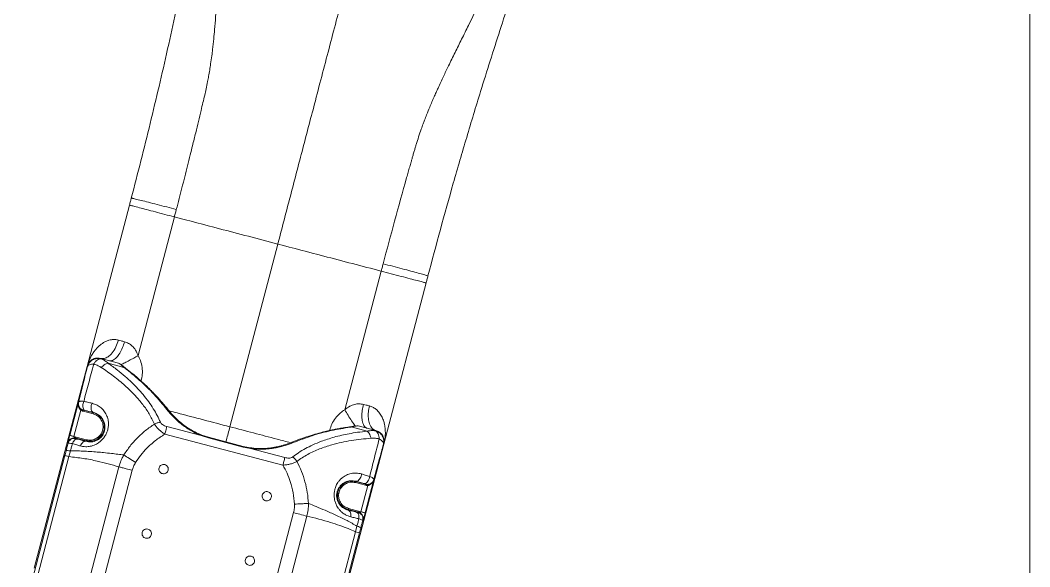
# Model space of a CAD drawing. Header units: millimetres. Extents: x 169 to 14583, y -399 to 10804.
# Drawn here: x 2123.5 to 2577.8, y 2472.2 to 2718.2 of the extents above; entities that cross this region are included whole.
import ezdxf

# ---------------------------------------------------------------- set-up
doc = ezdxf.new("R2010")
doc.units = ezdxf.units.MM
doc.header["$LTSCALE"] = 35

msp = doc.modelspace()

# ---------------------------------------------------------------- linework, layer by layer
at = {"color": 7, "linetype": 'Continuous', "lineweight": 18}
for p, q in [((2577.772, 2366.159), (2577.772, 3236.159)), ((2153.612, 2562.413), (2172.632, 2634.945)), ((2217.819, 2535.239), (2239.379, 2617.459)), ((2306.118, 2599.941), (2287.099, 2527.409)), ((2153.612, 2562.413), (2129.8, 2471.608)), ((2153.612, 2562.413), (2153.711, 2562.387)), ((2153.722, 2562.299), (2154.318, 2563.535)), ((2158.869, 2566.109), (2158.769, 2566.135)), ((2159.785, 2565.955), (2158.935, 2566.104)), ((2167.688, 2563.891), (2159.814, 2565.956)), ((2159.814, 2565.956), (2159.814, 2565.941)), ((2159.814, 2565.941), (2159.815, 2565.828)), ((2170.148, 2561.969), (2163.022, 2563.838)), ((2170.845, 2561.623), (2170.532, 2561.868)), ((2177.947, 2556.026), (2177.504, 2556.142)), ((2177.888, 2555.801), (2177.947, 2556.026)), ((2149.668, 2546.336), (2145.746, 2531.381)), ((2149.741, 2546.379), (2149.668, 2546.336)), ((2150.773, 2542.667), (2147.68, 2530.874)), ((2150.491, 2543.53), (2150.188, 2543.89)), ((2150.491, 2543.53), (2150.819, 2543.266)), ((2150.819, 2543.266), (2151.04, 2543.089)), ((2151.764, 2542.235), (2156.281, 2541.051)), ((2151.891, 2542.719), (2156.407, 2541.534)), ((2156.407, 2541.534), (2156.436, 2541.643)), ((2204.976, 2531.26), (2189.453, 2535.331)), ((2272.089, 2535.237), (2271.695, 2535.177)), ((2279.598, 2533.268), (2272.473, 2535.137)), ((2283.433, 2533.54), (2275.559, 2535.605)), ((2147.68, 2530.874), (2153.23, 2529.418)), ((2241.68, 2517.971), (2188.554, 2531.902)), ((2204.976, 2531.26), (2208.133, 2530.187)), ((2208.238, 2530.51), (2205.151, 2531.51)), ((2223.865, 2526.412), (2208.219, 2530.514)), ((2262.76, 2533.786), (2262.702, 2533.564)), ((2263.188, 2533.673), (2262.76, 2533.786)), ((2283.369, 2533.429), (2283.433, 2533.54)), ((2284.271, 2533.238), (2283.43, 2533.534)), ((2284.432, 2533.183), (2284.332, 2533.209)), ((2144.921, 2527.98), (2145.014, 2527.821)), ((2148.582, 2530.12), (2148.675, 2529.961)), ((2148.582, 2530.12), (2153.103, 2528.935)), ((2153.103, 2528.935), (2153.04, 2528.693)), ((2208.133, 2530.187), (2223.779, 2526.084)), ((2223.779, 2526.084), (2227.056, 2525.47)), ((2227.027, 2525.773), (2223.865, 2526.412)), ((2263.287, 2436.604), (2287.099, 2527.409)), ((2286.946, 2527.364), (2287.03, 2528.677)), ((2287, 2527.435), (2287.099, 2527.409)), ((2145.426, 2521.805), (2125.315, 2445.111)), ((2146.059, 2524.366), (2145.426, 2521.805)), ((2242.58, 2521.4), (2227.056, 2525.47)), ((2167.896, 2517.218), (2147.144, 2438.082)), ((2173.872, 2515.651), (2153.12, 2436.515)), ((2274.291, 2510.105), (2278.807, 2508.921)), ((2274.417, 2510.589), (2274.446, 2510.697)), ((2278.934, 2509.404), (2274.417, 2510.589)), ((2276.79, 2497.017), (2279.883, 2508.811)), ((2278.724, 2496.51), (2282.646, 2511.466)), ((2280.136, 2509.356), (2279.856, 2509.31)), ((2280.551, 2509.424), (2280.136, 2509.356)), ((2280.992, 2509.59), (2280.551, 2509.424)), ((2282.646, 2511.466), (2282.603, 2511.539)), ((2225.747, 2417.47), (2246.499, 2496.606)), ((2231.723, 2415.903), (2252.475, 2495.039)), ((2271.05, 2497.747), (2271.113, 2497.989)), ((2275.635, 2496.804), (2271.113, 2497.989)), ((2276.79, 2497.017), (2271.24, 2498.473)), ((2275.475, 2496.711), (2275.635, 2496.804)), ((2274.304, 2488.01), (2275.009, 2490.551)), ((2277.616, 2493.049), (2277.775, 2493.142)), ((2254.193, 2411.316), (2274.304, 2488.01))]:
    msp.add_line(p, q, dxfattribs=at)
at = {"color": 7, "linetype": 'Continuous', "lineweight": 18, "flags": 128}
for points in [[(2176.541, 2567.296), (2185.67, 2602.221), (2192.844, 2629.662)], [(2285.915, 2605.256), (2276.732, 2570.345), (2269.516, 2542.916)], [(2159.814, 2565.956), (2159.76, 2565.97), (2159.717, 2565.981)], [(2283.53, 2533.514), (2283.476, 2533.529), (2283.433, 2533.54)], [(2143.58, 2522.29), (2132.317, 2479.341), (2123.468, 2445.595)], [(2256.04, 2410.832), (2267.302, 2453.78), (2276.151, 2487.526)]]:
    msp.add_lwpolyline(points, dxfattribs=at)
at = {"color": 7, "linetype": 'Continuous', "lineweight": 18}
for points, knots in [([(2193.716, 2632.999), (2194.141, 2634.627), (2194.991, 2637.886), (2196.253, 2642.785), (2197.508, 2647.701), (2198.754, 2652.631), (2199.922, 2657.3), (2201.151, 2662.258), (2202.384, 2667.283), (2203.66, 2672.539), (2204.748, 2677.072), (2205.681, 2681.002), (2206.461, 2684.263), (2207.175, 2687.402), (2207.756, 2690.24), (2208.286, 2693.069), (2208.745, 2695.739), (2209.227, 2698.82), (2209.656, 2701.891), (2210.128, 2705.662), (2210.555, 2709.59), (2211.009, 2714.474), (2211.404, 2719.53), (2211.792, 2725.458), (2212.154, 2732.001), (2212.518, 2739.308), (2212.827, 2745.452), (2213.1, 2750.287), (2213.307, 2753.663), (2213.513, 2756.667), (2213.699, 2759.218), (2213.875, 2761.471), (2214.069, 2763.829), (2214.281, 2766.279), (2214.507, 2768.758), (2214.743, 2771.237), (2215.104, 2774.869), (2215.605, 2779.593), (2216.472, 2787.135), (2217.665, 2796.634), (2218.72, 2804.129), (2219.27, 2808.03)], [0, 0, 0, 0, 0.027689, 0.0554605, 0.0833146, 0.1112514, 0.1392708, 0.1626644, 0.1955158, 0.2247, 0.2520431, 0.2726147, 0.2915867, 0.3076014, 0.3259958, 0.3396876, 0.3554408, 0.3710548, 0.3916349, 0.4071592, 0.434526, 0.4577364, 0.4894002, 0.5197294, 0.5578354, 0.6001421, 0.6438142, 0.6625931, 0.68285, 0.7016917, 0.7141991, 0.7267583, 0.7405448, 0.7549047, 0.7691504, 0.7834993, 0.7979513, 0.8323424, 0.8659513, 0.9302377, 1, 1, 1, 1]), ([(2173.465, 2638.123), (2174.915, 2643.708), (2177.814, 2654.877), (2181.973, 2671.656), (2185.976, 2688.376), (2189.845, 2705.186), (2193.371, 2721.131), (2196.571, 2736.17), (2199.471, 2750.297), (2202.257, 2764.383), (2204.916, 2778.355), (2207.453, 2792.187), (2209.031, 2801.236), (2209.82, 2805.764)], [0, 0, 0, 0, 0.0996033, 0.1992104, 0.2988222, 0.3983876, 0.4979161, 0.5809605, 0.6642452, 0.7478548, 0.8317402, 0.9158116, 1, 1, 1, 1]), ([(2350.41, 2773.646), (2349.052, 2770.179), (2346.334, 2763.243), (2342.253, 2753.25), (2338.173, 2743.63), (2334.29, 2734.864), (2329.983, 2725.553), (2325.951, 2717.309), (2322.151, 2709.703), (2319.141, 2703.672), (2316.394, 2698.09), (2314.252, 2693.625), (2312.679, 2690.267), (2311.574, 2687.859), (2310.574, 2685.633), (2309.661, 2683.562), (2308.715, 2681.368), (2307.594, 2678.695), (2306.477, 2675.933), (2305.5, 2673.407), (2304.695, 2671.255), (2303.799, 2668.779), (2302.75, 2665.716), (2301.855, 2662.907), (2301.204, 2660.732), (2300.728, 2659.098), (2300.261, 2657.471), (2299.804, 2655.88), (2299.303, 2654.136), (2298.722, 2652.103), (2298.048, 2649.74), (2295.75, 2641.635), (2291.935, 2627.944), (2288.494, 2614.997), (2286.792, 2608.592)], [0, 0, 0, 0, 0.0659532, 0.1319467, 0.1891048, 0.247839, 0.297739, 0.365543, 0.4047764, 0.4424273, 0.4798394, 0.5099107, 0.5258578, 0.5422017, 0.5543878, 0.5667995, 0.5801281, 0.5943754, 0.6152598, 0.629864, 0.6395323, 0.6535366, 0.6737043, 0.6933386, 0.7024856, 0.7113578, 0.7215511, 0.730539, 0.7387732, 0.7515995, 0.765532, 0.7794287, 0.8908928, 1, 1, 1, 1]), ([(2357.538, 2767.028), (2356.004, 2762.695), (2352.938, 2754.035), (2348.361, 2740.736), (2343.82, 2727.257), (2339.336, 2713.616), (2334.93, 2699.883), (2329.911, 2683.838), (2324.335, 2665.44), (2318.328, 2644.804), (2312.506, 2624.033), (2308.803, 2610.09), (2306.952, 2603.119)], [0, 0, 0, 0, 0.0841897, 0.1682612, 0.252145, 0.335751, 0.4190325, 0.5020764, 0.626493, 0.7509846, 0.8754954, 1, 1, 1, 1]), ([(2239.379, 2617.459), (2241.262, 2624.64), (2245.028, 2639.001), (2250.667, 2660.503), (2256.615, 2683.188), (2262.863, 2707.014), (2267.192, 2723.522), (2269.356, 2731.775)], [0, 0, 0, 0, 0.18666936, 0.37333873, 0.56000785, 0.78000397, 1, 1, 1, 1]), ([(2172.632, 2634.945), (2172.787, 2635.538), (2173.065, 2636.597), (2173.343, 2637.657), (2173.465, 2638.123)], [0, 0, 0, 0, 0.559983, 1, 1, 1, 1]), ([(2193.716, 2632.999), (2192.263, 2633.378), (2189.276, 2634.157), (2185.02, 2635.257), (2181.105, 2636.261), (2177.767, 2637.106), (2175.292, 2637.72), (2173.75, 2638.087), (2173.558, 2638.111), (2173.465, 2638.123)], [0, 0, 0, 0, 0.1324542, 0.2720863, 0.4164986, 0.5627302, 0.7143757, 0.8610683, 1, 1, 1, 1]), ([(2192.844, 2629.662), (2191.391, 2630.042), (2188.406, 2630.825), (2184.154, 2631.938), (2180.244, 2632.962), (2176.911, 2633.833), (2174.443, 2634.477), (2172.908, 2634.876), (2172.722, 2634.922), (2172.632, 2634.945)], [0, 0, 0, 0, 0.1323967, 0.2719864, 0.4163759, 0.5626068, 0.7142749, 0.8610105, 1, 1, 1, 1]), ([(2192.844, 2629.662), (2193.007, 2630.285), (2193.298, 2631.397), (2193.588, 2632.51), (2193.716, 2632.999)], [0, 0, 0, 0, 0.5600016, 1, 1, 1, 1]), ([(2239.379, 2617.459), (2234.979, 2618.613), (2226.227, 2620.908), (2210.687, 2624.982), (2199.603, 2627.889), (2192.844, 2629.662)], [0, 0, 0, 0, 0.28291636, 0.56269875, 1, 1, 1, 1]), ([(2285.915, 2605.256), (2281.617, 2606.383), (2273.015, 2608.638), (2257.499, 2612.707), (2246.272, 2615.651), (2239.379, 2617.459)], [0, 0, 0, 0, 0.278285, 0.5568946, 1, 1, 1, 1]), ([(2286.792, 2608.592), (2286.628, 2607.969), (2286.336, 2606.857), (2286.043, 2605.745), (2285.915, 2605.256)], [0, 0, 0, 0, 0.5599983, 1, 1, 1, 1]), ([(2286.792, 2608.592), (2288.249, 2608.208), (2291.24, 2607.419), (2295.496, 2606.287), (2299.401, 2605.24), (2302.72, 2604.34), (2305.171, 2603.662), (2306.687, 2603.227), (2306.865, 2603.154), (2306.952, 2603.119)], [0, 0, 0, 0, 0.1328391, 0.2727592, 0.4173303, 0.5635723, 0.7150685, 0.8614683, 1, 1, 1, 1]), ([(2306.118, 2599.941), (2306.037, 2599.963), (2305.869, 2600.01), (2304.477, 2600.378), (2302.195, 2600.979), (2298.976, 2601.826), (2295.007, 2602.869), (2290.57, 2604.034), (2287.438, 2604.856), (2285.915, 2605.256)], [0, 0, 0, 0, 0.1325053, 0.2721763, 0.4166107, 0.5628447, 0.7144707, 0.8611237, 1, 1, 1, 1]), ([(2306.952, 2603.119), (2306.796, 2602.526), (2306.518, 2601.466), (2306.241, 2600.407), (2306.118, 2599.941)], [0, 0, 0, 0, 0.56001662, 1, 1, 1, 1]), ([(2167.657, 2574.231), (2167.156, 2574.33), (2166.079, 2574.543), (2164.657, 2574.441), (2163.242, 2574.131), (2161.962, 2573.641), (2160.731, 2572.958), (2159.637, 2572.184), (2158.601, 2571.285), (2157.578, 2570.206), (2156.548, 2568.891), (2155.636, 2567.453), (2154.8, 2565.824), (2154.121, 2564.179), (2153.774, 2562.977), (2153.612, 2562.413)], [0, 0, 0, 0, 0.0659158, 0.14157832, 0.19421491, 0.27089598, 0.33988333, 0.40224665, 0.4715044, 0.54674816, 0.62820944, 0.72659854, 0.80736291, 0.90963439, 1, 1, 1, 1]), ([(2159.717, 2565.982), (2160.235, 2565.923), (2161.312, 2565.801), (2163.106, 2566.656), (2164.952, 2568.396), (2166.622, 2571.007), (2167.321, 2573.185), (2167.657, 2574.231)], [0, 0, 0, 0, 0.1768208, 0.3671543, 0.563548, 0.7902673, 1, 1, 1, 1]), ([(2170.388, 2573.515), (2170.116, 2572.612), (2169.552, 2570.746), (2168.296, 2568.245), (2166.762, 2566.182), (2165.087, 2564.899), (2164.071, 2564.945), (2163.586, 2564.967)], [0, 0, 0, 0, 0.1802612, 0.3727203, 0.5694256, 0.7941411, 1, 1, 1, 1]), ([(2170.388, 2573.515), (2169.864, 2573.652), (2168.927, 2573.898), (2168.045, 2574.129), (2167.657, 2574.231)], [0, 0, 0, 0, 0.5599768, 1, 1, 1, 1]), ([(2176.541, 2567.296), (2176.172, 2568.147), (2175.49, 2569.721), (2173.944, 2571.564), (2172.245, 2572.885), (2171.008, 2573.304), (2170.388, 2573.515)], [0, 0, 0, 0, 0.294879, 0.5453911, 0.7721217, 1, 1, 1, 1]), ([(2168.803, 2563.235), (2169.346, 2563.476), (2170.399, 2563.943), (2172.455, 2565.002), (2174.521, 2566.124), (2175.884, 2566.915), (2176.541, 2567.296)], [0, 0, 0, 0, 0.2721743, 0.527658, 0.7722506, 1, 1, 1, 1]), ([(2177.947, 2556.026), (2178.134, 2556.933), (2178.537, 2558.894), (2178.397, 2561.973), (2177.738, 2564.875), (2176.905, 2566.56), (2176.541, 2567.296)], [0, 0, 0, 0, 0.2380732, 0.514852, 0.7879279, 1, 1, 1, 1]), ([(2153.722, 2562.299), (2152.995, 2559.374), (2151.697, 2554.156), (2150.338, 2548.753), (2149.741, 2546.379)], [0, 0, 0, 0, 0.5604697, 1, 1, 1, 1]), ([(2156.598, 2563.501), (2155.836, 2560.667), (2154.354, 2555.156), (2152.81, 2549.446), (2152.06, 2546.672)], [0, 0, 0, 0, 0.514281, 1, 1, 1, 1]), ([(2158.766, 2566.039), (2158.433, 2566.078), (2157.448, 2566.194), (2155.868, 2565.548), (2154.328, 2564.262), (2153.851, 2563.029), (2153.612, 2562.413)], [0, 0, 0, 0, 0.14571313, 0.43047543, 0.71523772, 1, 1, 1, 1]), ([(2159.814, 2565.956), (2159.107, 2566.051), (2157.634, 2566.247), (2155.669, 2565.364), (2154.299, 2563.984), (2153.902, 2562.906), (2153.711, 2562.387)], [0, 0, 0, 0, 0.2702613, 0.5624294, 0.7897364, 1, 1, 1, 1]), ([(2153.711, 2562.387), (2153.716, 2562.382), (2153.725, 2562.371), (2153.723, 2562.321), (2153.722, 2562.299)], [0, 0, 0, 0, 0.5599484, 1, 1, 1, 1]), ([(2156.598, 2563.501), (2156.236, 2563.484), (2155.501, 2563.448), (2154.628, 2563.193), (2153.983, 2562.813), (2153.808, 2562.469), (2153.722, 2562.299)], [0, 0, 0, 0, 0.2459028, 0.5, 0.7540972, 1, 1, 1, 1]), ([(2154.318, 2563.535), (2154.382, 2563.684), (2154.578, 2564.14), (2155.198, 2564.733), (2156.01, 2565.345), (2156.949, 2565.759), (2158.229, 2566.065), (2159.19, 2565.921), (2159.815, 2565.828)], [0, 0, 0, 0, 0.07579813, 0.23235686, 0.39225353, 0.55218228, 0.70883337, 1, 1, 1, 1]), ([(2159.815, 2565.828), (2159.551, 2565.815), (2159.012, 2565.789), (2158.144, 2565.309), (2157.303, 2564.552), (2156.83, 2563.847), (2156.598, 2563.501)], [0, 0, 0, 0, 0.2454216, 0.5, 0.7545784, 1, 1, 1, 1]), ([(2156.598, 2563.501), (2157.264, 2563.256), (2158.447, 2562.819), (2159.493, 2562.186), (2159.95, 2561.909)], [0, 0, 0, 0, 0.5629181, 1, 1, 1, 1]), ([(2163.022, 2563.838), (2162.57, 2564.213), (2161.602, 2565.014), (2160.436, 2565.545), (2159.815, 2565.828)], [0, 0, 0, 0, 0.4679721, 1, 1, 1, 1]), ([(2163.022, 2563.838), (2162.425, 2563.654), (2161.359, 2563.326), (2160.38, 2562.342), (2159.95, 2561.909)], [0, 0, 0, 0, 0.56, 1, 1, 1, 1]), ([(2186.537, 2537.288), (2186.085, 2538.284), (2185.139, 2540.37), (2183.386, 2543.419), (2181.258, 2546.595), (2178.927, 2549.572), (2176.367, 2552.459), (2173.671, 2555.188), (2170.579, 2557.999), (2167.038, 2560.929), (2164.424, 2562.822), (2163.022, 2563.838)], [0, 0, 0, 0, 0.0913181, 0.1912832, 0.2949629, 0.4122006, 0.5084251, 0.6180646, 0.732643, 0.8566484, 1, 1, 1, 1]), ([(2167.688, 2563.891), (2167.926, 2563.761), (2168.427, 2563.487), (2169.556, 2562.491), (2170.148, 2561.969)], [0, 0, 0, 0, 0.47580984, 1, 1, 1, 1]), ([(2170.532, 2561.869), (2169.914, 2562.376), (2168.661, 2563.404), (2168.051, 2563.717), (2167.742, 2563.876)], [0, 0, 0, 0, 0.49289108, 1, 1, 1, 1]), ([(2159.95, 2561.909), (2161.794, 2560.643), (2165.481, 2558.111), (2170.626, 2553.869), (2175.043, 2549.589), (2178.688, 2545.29), (2181.652, 2541.079), (2183.168, 2537.999), (2183.926, 2536.461)], [0, 0, 0, 0, 0.1872074, 0.3742218, 0.5609806, 0.7075167, 0.8538423, 1, 1, 1, 1]), ([(2170.517, 2561.852), (2170.489, 2561.881), (2170.398, 2561.972), (2170.25, 2561.971), (2170.148, 2561.969)], [0, 0, 0, 0, 0.312313, 1, 1, 1, 1]), ([(2170.148, 2561.969), (2170.209, 2561.919), (2170.319, 2561.83), (2170.435, 2561.741), (2170.486, 2561.702)], [0, 0, 0, 0, 0.5600134, 1, 1, 1, 1]), ([(2170.84, 2561.599), (2170.816, 2561.625), (2170.732, 2561.714), (2170.589, 2561.707), (2170.486, 2561.702)], [0, 0, 0, 0, 0.2816571, 1, 1, 1, 1]), ([(2170.486, 2561.702), (2172.752, 2559.884), (2177.286, 2556.247), (2183.664, 2550.021), (2187.559, 2545.336), (2189.506, 2542.994)], [0, 0, 0, 0, 0.3332877, 0.6666127, 1, 1, 1, 1]), ([(2190.089, 2542.86), (2189.192, 2543.962), (2187.547, 2545.982), (2185.204, 2548.595), (2183.282, 2550.626), (2181.676, 2552.246), (2180.097, 2553.779), (2178.346, 2555.41), (2176.241, 2557.277), (2173.743, 2559.382), (2171.877, 2560.825), (2170.854, 2561.616)], [0, 0, 0, 0, 0.1539433, 0.2822345, 0.3848747, 0.4627708, 0.5355003, 0.63036, 0.7308208, 0.8524536, 1, 1, 1, 1]), ([(2149.668, 2546.336), (2149.576, 2545.731), (2149.413, 2544.662), (2150.016, 2543.604), (2150.278, 2543.143)], [0, 0, 0, 0, 0.56519112, 1, 1, 1, 1]), ([(2150.188, 2543.89), (2150.177, 2543.903), (2149.969, 2544.149), (2149.7, 2544.773), (2149.542, 2545.588), (2149.632, 2546.125), (2149.668, 2546.336)], [0, 0, 0, 0, 0.017021, 0.3121519, 0.7292292, 1, 1, 1, 1]), ([(2149.741, 2546.379), (2149.694, 2546.107), (2149.596, 2545.549), (2149.765, 2544.511), (2150.216, 2543.902), (2150.491, 2543.53)], [0, 0, 0, 0, 0.26920219, 0.55325766, 1, 1, 1, 1]), ([(2152.06, 2546.672), (2151.768, 2546.697), (2151.141, 2546.75), (2150.496, 2546.721), (2149.95, 2546.613), (2149.822, 2546.47), (2149.741, 2546.379)], [0, 0, 0, 0, 0.2324395, 0.4981321, 0.6796307, 1, 1, 1, 1]), ([(2150.579, 2526.622), (2150.894, 2526.545), (2151.668, 2526.353), (2152.838, 2526.249), (2153.972, 2526.293), (2155.043, 2526.445), (2156.133, 2526.723), (2157.276, 2527.179), (2158.235, 2527.697), (2159.004, 2528.226), (2159.87, 2528.919), (2160.828, 2529.901), (2161.635, 2531.047), (2162.155, 2532.012), (2162.474, 2532.744), (2162.757, 2533.533), (2163.058, 2534.664), (2163.227, 2536.165), (2163.121, 2538.081), (2162.581, 2540.097), (2161.518, 2542.075), (2159.993, 2543.76), (2158.096, 2545.1), (2156.565, 2545.573), (2155.793, 2545.812)], [0, 0, 0, 0, 0.0341396, 0.0840036, 0.1210993, 0.1488396, 0.1909597, 0.2290788, 0.2627391, 0.2885003, 0.3103112, 0.3575301, 0.4021601, 0.4250831, 0.4483342, 0.4689892, 0.4962338, 0.5495224, 0.6041921, 0.6771166, 0.7563809, 0.8364139, 0.9175225, 1, 1, 1, 1]), ([(2152.06, 2546.672), (2151.951, 2546.377), (2151.721, 2545.757), (2151.607, 2544.718), (2151.726, 2543.691), (2152.11, 2542.861), (2152.534, 2542.643), (2152.734, 2542.539)], [0, 0, 0, 0, 0.1737492, 0.3656703, 0.5658495, 0.7946605, 1, 1, 1, 1]), ([(2155.793, 2545.812), (2155.095, 2545.973), (2153.848, 2546.26), (2152.606, 2546.546), (2152.06, 2546.672)], [0, 0, 0, 0, 0.5600469, 1, 1, 1, 1]), ([(2156.436, 2541.643), (2156.266, 2541.725), (2155.908, 2541.898), (2155.521, 2542.56), (2155.321, 2543.53), (2155.388, 2544.71), (2155.663, 2545.458), (2155.793, 2545.812)], [0, 0, 0, 0, 0.17299022, 0.36463287, 0.56498888, 0.79428025, 1, 1, 1, 1]), ([(2277.929, 2545.315), (2277.283, 2545.435), (2275.998, 2545.674), (2273.869, 2545.359), (2271.621, 2544.511), (2270.255, 2543.476), (2269.516, 2542.916)], [0, 0, 0, 0, 0.2287353, 0.4547014, 0.7051841, 1, 1, 1, 1]), ([(2277.929, 2545.315), (2277.726, 2544.412), (2277.307, 2542.539), (2277.165, 2539.767), (2277.474, 2537.202), (2278.301, 2535.222), (2279.22, 2534.754), (2279.661, 2534.529)], [0, 0, 0, 0, 0.1768199, 0.3671522, 0.5635451, 0.7902649, 1, 1, 1, 1]), ([(2280.66, 2544.599), (2280.165, 2544.729), (2279.28, 2544.961), (2278.342, 2545.206), (2277.929, 2545.315)], [0, 0, 0, 0, 0.5599767, 1, 1, 1, 1]), ([(2280.66, 2544.599), (2280.466, 2543.694), (2280.064, 2541.816), (2280.069, 2539.005), (2280.623, 2536.376), (2281.785, 2534.308), (2282.964, 2533.772), (2283.53, 2533.514)], [0, 0, 0, 0, 0.1768208, 0.3671542, 0.5635479, 0.7902673, 1, 1, 1, 1]), ([(2287.099, 2527.409), (2287.19, 2527.781), (2287.381, 2528.558), (2287.592, 2529.791), (2287.726, 2530.991), (2287.787, 2532.167), (2287.783, 2533.334), (2287.698, 2534.559), (2287.516, 2535.85), (2287.253, 2537.038), (2286.908, 2538.162), (2286.529, 2539.13), (2286.07, 2540.072), (2285.522, 2540.988), (2284.854, 2541.883), (2284.161, 2542.619), (2283.269, 2543.38), (2282.188, 2544.096), (2281.145, 2544.439), (2280.66, 2544.599)], [0, 0, 0, 0, 0.0589414, 0.1231591, 0.1926453, 0.2445627, 0.3043019, 0.3718042, 0.4324953, 0.5036156, 0.5569187, 0.6106007, 0.6601475, 0.7135986, 0.7687031, 0.8233574, 0.8584641, 0.9341076, 1, 1, 1, 1]), ([(2150.278, 2543.143), (2150.318, 2543.189), (2150.401, 2543.284), (2150.475, 2543.404), (2150.505, 2543.489), (2150.496, 2543.516), (2150.491, 2543.53)], [0, 0, 0, 0, 0.2725231, 0.5618487, 0.7874759, 1, 1, 1, 1]), ([(2150.278, 2543.143), (2150.361, 2543.046), (2150.51, 2542.874), (2150.693, 2542.73), (2150.773, 2542.667)], [0, 0, 0, 0, 0.5630162, 1, 1, 1, 1]), ([(2151.04, 2543.089), (2151.034, 2543.079), (2151.022, 2543.059), (2150.95, 2542.945), (2150.861, 2542.806), (2150.802, 2542.712), (2150.773, 2542.667)], [0, 0, 0, 0, 0.2700712, 0.5613431, 0.7885516, 1, 1, 1, 1]), ([(2150.773, 2542.667), (2150.964, 2542.558), (2151.279, 2542.378), (2151.627, 2542.276), (2151.764, 2542.235)], [0, 0, 0, 0, 0.6049735, 1, 1, 1, 1]), ([(2151.891, 2542.719), (2151.724, 2542.77), (2151.427, 2542.862), (2151.159, 2543.019), (2151.04, 2543.089)], [0, 0, 0, 0, 0.5600005, 1, 1, 1, 1]), ([(2151.764, 2542.235), (2151.782, 2542.303), (2151.819, 2542.443), (2151.861, 2542.603), (2151.886, 2542.699), (2151.889, 2542.712), (2151.891, 2542.719)], [0, 0, 0, 0, 0.270591, 0.562344, 0.7894069, 1, 1, 1, 1]), ([(2152.734, 2542.539), (2152.493, 2542.596), (2152.057, 2542.699), (2151.942, 2542.712), (2151.891, 2542.719)], [0, 0, 0, 0, 0.55374233, 1, 1, 1, 1]), ([(2156.436, 2541.643), (2155.752, 2541.808), (2154.516, 2542.108), (2153.284, 2542.406), (2152.734, 2542.539)], [0, 0, 0, 0, 0.5536147, 1, 1, 1, 1]), ([(2153.04, 2528.693), (2153.835, 2528.538), (2155.02, 2528.307), (2156.762, 2528.626), (2158.061, 2529.129), (2159.318, 2529.965), (2160.427, 2531.157), (2161.213, 2532.599), (2161.606, 2534.079), (2161.666, 2535.49), (2161.383, 2537.248), (2160.467, 2539.103), (2158.78, 2540.815), (2157.215, 2541.367), (2156.436, 2541.643)], [0, 0, 0, 0, 0.129617, 0.1929935, 0.2545014, 0.3135603, 0.3704541, 0.4271396, 0.4857791, 0.5469095, 0.6100156, 0.7393593, 0.8702843, 1, 1, 1, 1]), ([(2156.281, 2541.051), (2156.299, 2541.121), (2156.335, 2541.26), (2156.377, 2541.418), (2156.402, 2541.514), (2156.405, 2541.527), (2156.407, 2541.534)], [0, 0, 0, 0, 0.27963157, 0.55926323, 0.77963164, 1, 1, 1, 1]), ([(2189.506, 2542.994), (2189.569, 2543.004), (2189.701, 2543.026), (2189.879, 2543.002), (2190.017, 2542.945), (2190.067, 2542.876), (2190.085, 2542.85)], [0, 0, 0, 0, 0.25140634, 0.52883135, 0.82678679, 1, 1, 1, 1]), ([(2189.506, 2542.994), (2190.083, 2542.289), (2191.153, 2540.979), (2192.874, 2539.191), (2194.433, 2537.737), (2195.774, 2536.607), (2197.85, 2535.004), (2200.767, 2533.068), (2203.654, 2531.828), (2204.976, 2531.26)], [0, 0, 0, 0, 0.1564973, 0.2907217, 0.4026969, 0.4924375, 0.5599519, 0.7983194, 1, 1, 1, 1]), ([(2205.15, 2531.51), (2204.087, 2531.954), (2202.226, 2532.733), (2199.987, 2534.015), (2198.305, 2535.111), (2196.894, 2536.137), (2195.446, 2537.298), (2193.821, 2538.747), (2191.936, 2540.635), (2190.749, 2542.066), (2190.091, 2542.858)], [0, 0, 0, 0, 0.1656539, 0.2901219, 0.3800494, 0.4676235, 0.5572776, 0.6695655, 0.81713, 1, 1, 1, 1]), ([(2217.819, 2535.239), (2213.851, 2536.279), (2205.918, 2538.359), (2196.795, 2540.751), (2191.663, 2542.095), (2190.481, 2542.405)], [0, 0, 0, 0, 0.43497652, 0.86977973, 1, 1, 1, 1]), ([(2269.516, 2542.916), (2268.837, 2542.453), (2267.285, 2541.393), (2265.287, 2539.188), (2263.654, 2536.574), (2263.043, 2534.667), (2262.76, 2533.786)], [0, 0, 0, 0, 0.2120718, 0.4851441, 0.7619266, 1, 1, 1, 1]), ([(2269.516, 2542.916), (2270.015, 2542.071), (2271.056, 2540.312), (2272.639, 2537.85), (2273.753, 2536.219), (2274.195, 2535.665), (2274.262, 2535.58)], [0, 0, 0, 0, 0.2934068, 0.6115988, 0.9406519, 1, 1, 1, 1]), ([(2186.537, 2537.288), (2186.043, 2537.201), (2185.154, 2537.045), (2184.304, 2536.64), (2183.926, 2536.461)], [0, 0, 0, 0, 0.5560465, 1, 1, 1, 1]), ([(2183.926, 2536.461), (2184.175, 2536.054), (2184.67, 2535.244), (2185.783, 2534.046), (2187.08, 2532.909), (2188.06, 2532.24), (2188.554, 2531.902)], [0, 0, 0, 0, 0.2499156, 0.4971852, 0.7461456, 1, 1, 1, 1]), ([(2189.453, 2535.331), (2189.085, 2535.441), (2188.367, 2535.655), (2187.486, 2536.143), (2186.852, 2536.704), (2186.642, 2537.093), (2186.537, 2537.288)], [0, 0, 0, 0, 0.2953925, 0.5753486, 0.7880923, 1, 1, 1, 1]), ([(2188.554, 2531.902), (2188.743, 2532.623), (2189.081, 2533.91), (2189.34, 2534.897), (2189.453, 2535.331)], [0, 0, 0, 0, 0.56, 1, 1, 1, 1]), ([(2216.042, 2528.463), (2216.121, 2528.766), (2216.392, 2529.798), (2217.014, 2532.171), (2217.558, 2534.242), (2217.819, 2535.239)], [0, 0, 0, 0, 0.1775218, 0.6045377, 1, 1, 1, 1]), ([(2245.158, 2528.067), (2243.127, 2528.6), (2234.041, 2530.985), (2224.909, 2533.379), (2217.819, 2535.239)], [0, 0, 0, 0, 0.2235807, 1, 1, 1, 1]), ([(2271.684, 2535.176), (2270.734, 2535.039), (2269.009, 2534.791), (2266.686, 2534.383), (2264.749, 2534.008), (2262.817, 2533.6), (2260.527, 2533.07), (2257.648, 2532.33), (2254.188, 2531.324), (2250.14, 2529.999), (2247.259, 2528.873), (2245.721, 2528.272)], [0, 0, 0, 0, 0.1096292, 0.1988554, 0.2676738, 0.3328668, 0.4214825, 0.5316731, 0.664817, 0.8209264, 1, 1, 1, 1]), ([(2246.294, 2528.102), (2249.14, 2529.188), (2254.832, 2531.359), (2263.445, 2533.654), (2269.18, 2534.598), (2272.047, 2535.07)], [0, 0, 0, 0, 0.3333958, 0.6667227, 1, 1, 1, 1]), ([(2272.047, 2535.07), (2271.975, 2535.115), (2271.855, 2535.189), (2271.734, 2535.168), (2271.686, 2535.16)], [0, 0, 0, 0, 0.6028801, 1, 1, 1, 1]), ([(2272.047, 2535.07), (2272.128, 2535.082), (2272.272, 2535.103), (2272.411, 2535.126), (2272.473, 2535.137)], [0, 0, 0, 0, 0.559981, 1, 1, 1, 1]), ([(2275.505, 2535.617), (2275.157, 2535.631), (2274.473, 2535.658), (2272.876, 2535.376), (2272.089, 2535.238)], [0, 0, 0, 0, 0.50705967, 1, 1, 1, 1]), ([(2272.473, 2535.137), (2272.4, 2535.179), (2272.273, 2535.251), (2272.145, 2535.232), (2272.091, 2535.224)], [0, 0, 0, 0, 0.5765877, 1, 1, 1, 1]), ([(2272.473, 2535.137), (2273.262, 2535.305), (2274.733, 2535.617), (2275.297, 2535.609), (2275.559, 2535.605)], [0, 0, 0, 0, 0.5365423, 1, 1, 1, 1]), ([(2145.746, 2531.381), (2145.676, 2531.11), (2145.517, 2530.502), (2145.263, 2529.507), (2145.062, 2528.678), (2144.934, 2528.112), (2144.925, 2528.025), (2144.921, 2527.98)], [0, 0, 0, 0, 0.1787639, 0.4020888, 0.6722918, 0.829728, 1, 1, 1, 1]), ([(2145.783, 2531.397), (2145.698, 2531.11), (2145.553, 2530.624), (2145.426, 2530.13), (2145.374, 2529.927)], [0, 0, 0, 0, 0.590359, 1, 1, 1, 1]), ([(2145.746, 2531.381), (2145.789, 2531.37), (2145.874, 2531.347), (2146.392, 2531.211), (2147.022, 2531.046), (2147.461, 2530.931), (2147.68, 2530.874)], [0, 0, 0, 0, 0.2796316, 0.5592632, 0.7796316, 1, 1, 1, 1]), ([(2147.68, 2530.874), (2147.678, 2530.864), (2147.675, 2530.843), (2147.679, 2530.8), (2147.708, 2530.717), (2147.829, 2530.554), (2148.105, 2530.341), (2148.402, 2530.196), (2148.556, 2530.131), (2148.576, 2530.123), (2148.58, 2530.121), (2148.582, 2530.12)], [0, 0, 0, 0, 0.0224587, 0.045871, 0.0970964, 0.2176321, 0.5038445, 0.9178016, 0.9640657, 0.9830905, 1, 1, 1, 1]), ([(2188.554, 2531.902), (2187.101, 2530.971), (2184.195, 2529.11), (2180.64, 2525.858), (2177.684, 2522.545), (2176.167, 2520.297), (2175.408, 2519.173)], [0, 0, 0, 0, 0.2800186, 0.5598451, 0.7798199, 1, 1, 1, 1]), ([(2205.148, 2531.501), (2205.14, 2531.502), (2205.12, 2531.503), (2205.058, 2531.414), (2205.002, 2531.31), (2204.976, 2531.26)], [0, 0, 0, 0, 0.30793832, 0.67583018, 1, 1, 1, 1]), ([(2208.133, 2530.187), (2208.148, 2530.244), (2208.18, 2530.366), (2208.212, 2530.487), (2208.216, 2530.502), (2208.218, 2530.509)], [0, 0, 0, 0, 0.3061298, 0.6578446, 1, 1, 1, 1]), ([(2279.598, 2533.268), (2278.149, 2533.105), (2275.413, 2532.798), (2271.593, 2532.159), (2268.079, 2531.433), (2264.823, 2530.612), (2261.774, 2529.695), (2258.556, 2528.567), (2255.244, 2527.192), (2251.831, 2525.467), (2248.808, 2523.671), (2246.962, 2522.319), (2246.081, 2521.674)], [0, 0, 0, 0, 0.1208019, 0.2280233, 0.3216376, 0.4195063, 0.5082177, 0.5877504, 0.7051404, 0.8089399, 0.9087907, 1, 1, 1, 1]), ([(2283.369, 2533.429), (2282.69, 2533.487), (2281.413, 2533.597), (2280.176, 2533.373), (2279.598, 2533.268)], [0, 0, 0, 0, 0.5321429, 1, 1, 1, 1]), ([(2281.329, 2530.081), (2281.108, 2530.827), (2280.713, 2532.16), (2279.939, 2532.93), (2279.598, 2533.268)], [0, 0, 0, 0, 0.5600001, 1, 1, 1, 1]), ([(2285.031, 2529.823), (2284.998, 2530.238), (2284.932, 2531.085), (2284.571, 2532.157), (2284.049, 2533), (2283.593, 2533.288), (2283.369, 2533.429)], [0, 0, 0, 0, 0.24542185, 0.50000025, 0.75457851, 1, 1, 1, 1]), ([(2287.03, 2528.677), (2287.05, 2528.857), (2287.107, 2529.37), (2286.856, 2530.209), (2286.448, 2531.14), (2285.833, 2531.962), (2284.867, 2532.857), (2283.96, 2533.203), (2283.369, 2533.429)], [0, 0, 0, 0, 0.0838325, 0.2390302, 0.3975369, 0.5560753, 0.7113645, 1, 1, 1, 1]), ([(2287, 2527.435), (2287.094, 2528.143), (2287.291, 2529.616), (2286.408, 2531.581), (2285.03, 2532.952), (2283.951, 2533.349), (2283.433, 2533.54)], [0, 0, 0, 0, 0.2702613, 0.5624294, 0.7897364, 1, 1, 1, 1]), ([(2287.099, 2527.409), (2287.193, 2528.063), (2287.381, 2529.371), (2286.671, 2531.247), (2285.612, 2532.586), (2284.696, 2532.968), (2284.386, 2533.098)], [0, 0, 0, 0, 0.2847624, 0.5695247, 0.8542871, 1, 1, 1, 1]), ([(2145.014, 2527.821), (2144.85, 2527.187), (2144.558, 2526.056), (2144.264, 2524.92), (2144.135, 2524.421)], [0, 0, 0, 0, 0.56007659, 1, 1, 1, 1]), ([(2144.921, 2527.98), (2145.08, 2528.378), (2145.411, 2529.205), (2146.451, 2529.972), (2147.575, 2530.282), (2148.255, 2530.173), (2148.582, 2530.12)], [0, 0, 0, 0, 0.27027, 0.5624271, 0.7897277, 1, 1, 1, 1]), ([(2148.675, 2529.961), (2148.251, 2530.018), (2147.368, 2530.135), (2146.189, 2529.605), (2145.367, 2528.778), (2145.128, 2528.132), (2145.014, 2527.821)], [0, 0, 0, 0, 0.2702701, 0.5624272, 0.7897277, 1, 1, 1, 1]), ([(2145.014, 2527.821), (2145.064, 2527.844), (2145.161, 2527.887), (2145.739, 2527.85), (2146.472, 2527.722), (2146.933, 2527.641)], [0, 0, 0, 0, 0.2907542, 0.5546809, 1, 1, 1, 1]), ([(2146.933, 2527.641), (2146.77, 2527.03), (2146.478, 2525.94), (2146.187, 2524.846), (2146.059, 2524.366)], [0, 0, 0, 0, 0.5608344, 1, 1, 1, 1]), ([(2149.402, 2529.729), (2149.152, 2529.74), (2148.637, 2529.764), (2147.885, 2529.239), (2147.292, 2528.492), (2147.05, 2527.919), (2146.933, 2527.641)], [0, 0, 0, 0, 0.2719373, 0.5619982, 0.7880615, 1, 1, 1, 1]), ([(2146.933, 2527.641), (2147.613, 2527.451), (2148.829, 2527.112), (2150.044, 2526.772), (2150.579, 2526.622)], [0, 0, 0, 0, 0.5599924, 1, 1, 1, 1]), ([(2148.675, 2529.961), (2148.725, 2529.939), (2148.813, 2529.9), (2149.222, 2529.781), (2149.402, 2529.729)], [0, 0, 0, 0, 0.56277822, 1, 1, 1, 1]), ([(2153.04, 2528.693), (2152.361, 2528.886), (2151.147, 2529.232), (2149.935, 2529.577), (2149.402, 2529.729)], [0, 0, 0, 0, 0.5599961, 1, 1, 1, 1]), ([(2150.579, 2526.622), (2150.736, 2526.974), (2151.06, 2527.701), (2151.763, 2528.402), (2152.455, 2528.742), (2152.849, 2528.709), (2153.04, 2528.693)], [0, 0, 0, 0, 0.2722483, 0.5622788, 0.7881894, 1, 1, 1, 1]), ([(2223.779, 2526.084), (2223.797, 2526.151), (2223.832, 2526.285), (2223.86, 2526.395), (2223.862, 2526.401), (2223.863, 2526.404)], [0, 0, 0, 0, 0.359134, 0.7182681, 1, 1, 1, 1]), ([(2245.717, 2528.271), (2244.819, 2527.926), (2243.195, 2527.304), (2240.817, 2526.618), (2238.867, 2526.166), (2237.096, 2525.843), (2235.179, 2525.584), (2232.836, 2525.416), (2230.027, 2525.408), (2227.99, 2525.658), (2226.904, 2525.792)], [0, 0, 0, 0, 0.1695695, 0.3063831, 0.4105034, 0.49217, 0.5898457, 0.7071293, 0.8438769, 1, 1, 1, 1]), ([(2227.056, 2525.47), (2227.438, 2525.418), (2228.224, 2525.309), (2229.432, 2525.2), (2230.699, 2525.131), (2232.019, 2525.113), (2233.387, 2525.149), (2234.797, 2525.243), (2236.188, 2525.393), (2237.856, 2525.637), (2240.064, 2526.072), (2243.065, 2526.865), (2245.129, 2527.656), (2246.294, 2528.102)], [0, 0, 0, 0, 0.0539077, 0.1108192, 0.1707227, 0.2336264, 0.2995316, 0.3684399, 0.440353, 0.5071009, 0.6226129, 0.7868995, 1, 1, 1, 1]), ([(2246.294, 2528.102), (2246.24, 2528.145), (2246.128, 2528.235), (2245.951, 2528.298), (2245.808, 2528.31), (2245.739, 2528.272), (2245.719, 2528.261)], [0, 0, 0, 0, 0.2720969, 0.5671106, 0.876753, 1, 1, 1, 1]), ([(2247.95, 2519.672), (2249.564, 2520.764), (2252.795, 2522.95), (2258.143, 2525.346), (2264.65, 2527.525), (2272.389, 2529.23), (2278.347, 2529.797), (2281.329, 2530.081)], [0, 0, 0, 0, 0.1661005, 0.3324303, 0.4990351, 0.7493245, 1, 1, 1, 1]), ([(2280.727, 2512.932), (2281.434, 2515.717), (2282.89, 2521.45), (2284.304, 2526.979), (2285.031, 2529.823)], [0, 0, 0, 0, 0.4857196, 1, 1, 1, 1]), ([(2281.329, 2530.081), (2282.011, 2530.095), (2283.236, 2530.122), (2284.48, 2529.915), (2285.031, 2529.823)], [0, 0, 0, 0, 0.5570601, 1, 1, 1, 1]), ([(2282.603, 2511.539), (2283.423, 2514.541), (2284.889, 2519.907), (2286.317, 2525.084), (2286.946, 2527.364)], [0, 0, 0, 0, 0.5595093, 1, 1, 1, 1]), ([(2286.946, 2527.364), (2286.955, 2527.554), (2286.972, 2527.94), (2286.596, 2528.587), (2285.961, 2529.238), (2285.337, 2529.63), (2285.031, 2529.823)], [0, 0, 0, 0, 0.2459027, 0.4999997, 0.7540969, 1, 1, 1, 1]), ([(2286.946, 2527.364), (2286.959, 2527.388), (2286.982, 2527.431), (2286.994, 2527.434), (2287, 2527.435)], [0, 0, 0, 0, 0.5599959, 1, 1, 1, 1]), ([(2144.135, 2524.421), (2144.032, 2524.024), (2143.848, 2523.315), (2143.662, 2522.603), (2143.58, 2522.29)], [0, 0, 0, 0, 0.5598669, 1, 1, 1, 1]), ([(2143.58, 2522.29), (2143.707, 2522.256), (2143.934, 2522.197), (2144.97, 2521.925), (2145.426, 2521.805)], [0, 0, 0, 0, 0.56, 1, 1, 1, 1]), ([(2144.135, 2524.421), (2144.283, 2524.479), (2144.548, 2524.582), (2145.598, 2524.432), (2146.059, 2524.366)], [0, 0, 0, 0, 0.5598198, 1, 1, 1, 1]), ([(2145.426, 2521.805), (2147.565, 2521.566), (2151.843, 2521.087), (2159.362, 2519.629), (2164.661, 2518.132), (2167.896, 2517.218)], [0, 0, 0, 0, 0.280283, 0.5605536, 1, 1, 1, 1]), ([(2146.059, 2524.366), (2146.971, 2524.374), (2148.832, 2524.392), (2151.796, 2524.308), (2154.913, 2524.143), (2158.041, 2523.904), (2161.221, 2523.605), (2164.317, 2523.264), (2167.335, 2522.898), (2169.197, 2522.654), (2170.076, 2522.539)], [0, 0, 0, 0, 0.113287, 0.2310186, 0.3691847, 0.5023882, 0.6221404, 0.7673908, 0.8901083, 1, 1, 1, 1]), ([(2170.076, 2522.539), (2169.625, 2521.674), (2168.734, 2519.968), (2168.172, 2518.126), (2167.896, 2517.218)], [0, 0, 0, 0, 0.5069036, 1, 1, 1, 1]), ([(2227.056, 2525.47), (2227.058, 2525.526), (2227.061, 2525.645), (2227.051, 2525.753), (2227.033, 2525.761), (2227.025, 2525.765)], [0, 0, 0, 0, 0.3241888, 0.6921021, 1, 1, 1, 1]), ([(2242.58, 2521.4), (2242.431, 2520.832), (2242.165, 2519.818), (2241.828, 2518.535), (2241.68, 2517.971)], [0, 0, 0, 0, 0.56, 1, 1, 1, 1]), ([(2246.081, 2521.674), (2245.837, 2521.529), (2245.345, 2521.236), (2244.097, 2521.086), (2243.163, 2521.279), (2242.58, 2521.4)], [0, 0, 0, 0, 0.269672, 0.5433554, 1, 1, 1, 1]), ([(2247.95, 2519.672), (2247.638, 2520.104), (2247.085, 2520.871), (2246.386, 2521.43), (2246.081, 2521.674)], [0, 0, 0, 0, 0.5639459, 1, 1, 1, 1]), ([(2167.896, 2517.218), (2168.386, 2517.089), (2169.373, 2516.83), (2171.381, 2516.304), (2172.93, 2515.898), (2173.872, 2515.651)], [0, 0, 0, 0, 0.2788895, 0.5614139, 1, 1, 1, 1]), ([(2175.408, 2519.173), (2175.047, 2518.544), (2174.403, 2517.426), (2174.034, 2516.191), (2173.872, 2515.651)], [0, 0, 0, 0, 0.5621954, 1, 1, 1, 1]), ([(2190.04, 2515.644), (2190.079, 2515.918), (2190.158, 2516.465), (2189.865, 2517.265), (2189.312, 2517.893), (2188.555, 2518.261), (2187.715, 2518.311), (2186.925, 2518.036), (2186.278, 2517.483), (2186.078, 2516.967), (2185.977, 2516.709)], [0, 0, 0, 0, 0.125, 0.25, 0.375, 0.5, 0.625, 0.75, 0.875, 1, 1, 1, 1]), ([(2241.68, 2517.971), (2242.277, 2518.023), (2243.459, 2518.125), (2245.147, 2518.479), (2246.705, 2518.977), (2247.534, 2519.439), (2247.95, 2519.672)], [0, 0, 0, 0, 0.2538888, 0.5028626, 0.7501214, 1, 1, 1, 1]), ([(2246.888, 2500.429), (2246.735, 2502.148), (2246.428, 2505.585), (2245.189, 2510.241), (2243.618, 2514.394), (2242.326, 2516.778), (2241.68, 2517.971)], [0, 0, 0, 0, 0.2800196, 0.5598448, 0.7798188, 1, 1, 1, 1]), ([(2185.977, 2516.709), (2185.938, 2516.435), (2185.86, 2515.888), (2186.152, 2515.088), (2186.705, 2514.46), (2187.462, 2514.092), (2188.302, 2514.042), (2189.092, 2514.317), (2189.739, 2514.87), (2189.94, 2515.386), (2190.04, 2515.644)], [0, 0, 0, 0, 0.125, 0.25, 0.375, 0.5, 0.625, 0.75, 0.875, 1, 1, 1, 1]), ([(2277.052, 2514.014), (2276.259, 2514.185), (2274.689, 2514.525), (2272.376, 2514.286), (2270.223, 2513.565), (2268.509, 2512.477), (2267.267, 2511.285), (2266.456, 2510.238), (2265.743, 2509.033), (2265.268, 2507.886), (2264.971, 2506.759), (2264.772, 2505.694), (2264.71, 2504.587), (2264.77, 2503.494), (2264.918, 2502.407), (2265.201, 2501.312), (2265.611, 2500.285), (2266.025, 2499.454), (2266.58, 2498.558), (2267.347, 2497.591), (2268.45, 2496.531), (2270.051, 2495.422), (2271.409, 2494.984), (2272.178, 2494.736)], [0, 0, 0, 0, 0.0827913, 0.164009, 0.2439503, 0.3229199, 0.373797, 0.4165541, 0.451089, 0.5048695, 0.5273928, 0.5520131, 0.5971286, 0.6189173, 0.6423067, 0.6876485, 0.7125391, 0.7367122, 0.7686311, 0.8066556, 0.8506767, 0.9154954, 1, 1, 1, 1]), ([(2277.052, 2514.014), (2277.005, 2513.703), (2276.905, 2513.046), (2276.499, 2512.074), (2275.894, 2511.222), (2275.15, 2510.674), (2274.672, 2510.69), (2274.446, 2510.697)], [0, 0, 0, 0, 0.1729902, 0.3646329, 0.5649889, 0.7942802, 1, 1, 1, 1]), ([(2280.727, 2512.932), (2280.042, 2513.134), (2278.819, 2513.494), (2277.592, 2513.855), (2277.052, 2514.014)], [0, 0, 0, 0, 0.5599526, 1, 1, 1, 1]), ([(2278.111, 2509.662), (2278.299, 2509.65), (2278.695, 2509.624), (2279.354, 2510.001), (2280.006, 2510.733), (2280.53, 2511.779), (2280.664, 2512.562), (2280.727, 2512.932)], [0, 0, 0, 0, 0.1726784, 0.3638937, 0.5639581, 0.793431, 1, 1, 1, 1]), ([(2282.603, 2511.539), (2282.581, 2511.65), (2282.544, 2511.836), (2282.131, 2512.196), (2281.565, 2512.55), (2280.993, 2512.811), (2280.727, 2512.932)], [0, 0, 0, 0, 0.2988082, 0.5018133, 0.7676748, 1, 1, 1, 1]), ([(2274.446, 2510.697), (2273.632, 2510.84), (2271.996, 2511.126), (2269.686, 2510.462), (2267.978, 2509.294), (2266.869, 2507.901), (2266.228, 2506.642), (2265.845, 2505.159), (2265.823, 2503.517), (2266.204, 2501.935), (2266.89, 2500.591), (2267.774, 2499.515), (2269.136, 2498.382), (2270.281, 2498.002), (2271.05, 2497.747)], [0, 0, 0, 0, 0.1297484, 0.2607028, 0.390068, 0.453182, 0.514308, 0.5729359, 0.6296108, 0.686502, 0.7455527, 0.807051, 0.8704148, 1, 1, 1, 1]), ([(2271.24, 2498.473), (2270.5, 2498.765), (2269.016, 2499.349), (2267.427, 2501.203), (2266.661, 2503.475), (2266.797, 2505.871), (2267.871, 2508.027), (2269.655, 2509.613), (2271.946, 2510.432), (2273.508, 2510.214), (2274.291, 2510.105)], [0, 0, 0, 0, 0.12573654, 0.25190446, 0.37560019, 0.50142024, 0.62540927, 0.75079061, 0.8751546, 1, 1, 1, 1]), ([(2278.111, 2509.662), (2277.42, 2509.857), (2276.2, 2510.202), (2274.976, 2510.547), (2274.446, 2510.697)], [0, 0, 0, 0, 0.5663873, 1, 1, 1, 1]), ([(2278.934, 2509.404), (2278.864, 2509.432), (2278.74, 2509.481), (2278.301, 2509.607), (2278.111, 2509.662)], [0, 0, 0, 0, 0.5664549, 1, 1, 1, 1]), ([(2278.807, 2508.921), (2278.825, 2508.991), (2278.862, 2509.13), (2278.903, 2509.288), (2278.928, 2509.384), (2278.932, 2509.398), (2278.934, 2509.404)], [0, 0, 0, 0, 0.2796316, 0.5592632, 0.7796316, 1, 1, 1, 1]), ([(2278.807, 2508.921), (2278.989, 2508.881), (2279.344, 2508.802), (2279.707, 2508.808), (2279.883, 2508.811)], [0, 0, 0, 0, 0.5148417, 1, 1, 1, 1]), ([(2279.856, 2509.31), (2279.682, 2509.308), (2279.371, 2509.305), (2279.067, 2509.374), (2278.934, 2509.404)], [0, 0, 0, 0, 0.5597432, 1, 1, 1, 1]), ([(2279.883, 2508.811), (2279.879, 2508.88), (2279.871, 2509.023), (2279.863, 2509.188), (2279.857, 2509.287), (2279.857, 2509.302), (2279.856, 2509.31)], [0, 0, 0, 0, 0.2715681, 0.5632274, 0.7898058, 1, 1, 1, 1]), ([(2279.883, 2508.811), (2280.011, 2508.832), (2280.241, 2508.869), (2280.454, 2508.948), (2280.548, 2508.983)], [0, 0, 0, 0, 0.5566517, 1, 1, 1, 1]), ([(2280.548, 2508.983), (2280.536, 2509.042), (2280.51, 2509.163), (2280.504, 2509.304), (2280.519, 2509.395), (2280.541, 2509.415), (2280.551, 2509.424)], [0, 0, 0, 0, 0.2672339, 0.5551747, 0.7829671, 1, 1, 1, 1]), ([(2280.548, 2508.983), (2280.844, 2509.141), (2281.44, 2509.461), (2282.032, 2510.095), (2282.228, 2510.567), (2282.31, 2510.764)], [0, 0, 0, 0, 0.3641648, 0.7349622, 1, 1, 1, 1]), ([(2280.551, 2509.424), (2280.823, 2509.531), (2281.368, 2509.745), (2282.158, 2510.442), (2282.436, 2511.128), (2282.603, 2511.539)], [0, 0, 0, 0, 0.28426344, 0.57182616, 1, 1, 1, 1]), ([(2282.646, 2511.466), (2282.573, 2511.264), (2282.389, 2510.752), (2281.851, 2510.12), (2281.311, 2509.707), (2281.009, 2509.596), (2280.992, 2509.59)], [0, 0, 0, 0, 0.27044072, 0.68774047, 0.98293988, 1, 1, 1, 1]), ([(2232.408, 2504.534), (2232.368, 2504.26), (2232.29, 2503.712), (2232.582, 2502.913), (2233.135, 2502.285), (2233.892, 2501.917), (2234.733, 2501.866), (2235.522, 2502.142), (2236.169, 2502.695), (2236.37, 2503.211), (2236.47, 2503.469)], [0, 0, 0, 0, 0.125, 0.25, 0.375, 0.5, 0.625, 0.75, 0.875, 1, 1, 1, 1]), ([(2236.47, 2503.469), (2236.509, 2503.742), (2236.588, 2504.29), (2236.295, 2505.089), (2235.742, 2505.717), (2234.985, 2506.085), (2234.145, 2506.136), (2233.355, 2505.86), (2232.708, 2505.307), (2232.508, 2504.792), (2232.408, 2504.534)], [0, 0, 0, 0, 0.125, 0.25, 0.375, 0.5, 0.625, 0.75, 0.875, 1, 1, 1, 1]), ([(2246.499, 2496.606), (2246.65, 2497.309), (2246.922, 2498.57), (2246.899, 2499.858), (2246.888, 2500.429)], [0, 0, 0, 0, 0.557102, 1, 1, 1, 1]), ([(2253.186, 2500.746), (2252.674, 2500.72), (2251.641, 2500.668), (2249.525, 2500.561), (2247.885, 2500.479), (2246.888, 2500.429)], [0, 0, 0, 0, 0.278543, 0.5611279, 1, 1, 1, 1]), ([(2252.475, 2495.039), (2252.68, 2495.966), (2253.094, 2497.847), (2253.155, 2499.77), (2253.186, 2500.746)], [0, 0, 0, 0, 0.4930983, 1, 1, 1, 1]), ([(2275.009, 2490.551), (2273.531, 2491.386), (2270.402, 2493.153), (2265.601, 2495.467), (2260.932, 2497.553), (2256.831, 2499.274), (2254.32, 2500.288), (2253.186, 2500.746)], [0, 0, 0, 0, 0.2109523, 0.4465171, 0.6644539, 0.8484583, 1, 1, 1, 1]), ([(2252.475, 2495.039), (2251.448, 2495.308), (2249.614, 2495.789), (2247.451, 2496.356), (2246.499, 2496.606)], [0, 0, 0, 0, 0.55945249, 1, 1, 1, 1]), ([(2274.304, 2488.01), (2273.229, 2488.481), (2270.931, 2489.489), (2267.216, 2490.88), (2261.071, 2492.958), (2256.062, 2494.171), (2252.475, 2495.039)], [0, 0, 0, 0, 0.1527853, 0.3265093, 0.5176817, 1, 1, 1, 1]), ([(2271.05, 2497.747), (2271.271, 2497.636), (2271.729, 2497.405), (2272.126, 2496.586), (2272.279, 2495.65), (2272.211, 2495.034), (2272.178, 2494.736)], [0, 0, 0, 0, 0.2717712, 0.5616806, 0.7877888, 1, 1, 1, 1]), ([(2274.729, 2496.865), (2274.042, 2497.029), (2272.816, 2497.324), (2271.59, 2497.618), (2271.05, 2497.747)], [0, 0, 0, 0, 0.5600039, 1, 1, 1, 1]), ([(2272.178, 2494.736), (2272.864, 2494.568), (2274.091, 2494.267), (2275.316, 2493.966), (2275.855, 2493.834)], [0, 0, 0, 0, 0.5600075, 1, 1, 1, 1]), ([(2275.855, 2493.834), (2275.893, 2494.219), (2275.971, 2495.015), (2275.704, 2495.977), (2275.266, 2496.619), (2274.904, 2496.785), (2274.729, 2496.865)], [0, 0, 0, 0, 0.2719373, 0.5619982, 0.7880616, 1, 1, 1, 1]), ([(2275.475, 2496.711), (2275.423, 2496.715), (2275.329, 2496.724), (2274.912, 2496.822), (2274.729, 2496.865)], [0, 0, 0, 0, 0.55994697, 1, 1, 1, 1]), ([(2277.616, 2493.049), (2277.672, 2493.473), (2277.789, 2494.357), (2277.26, 2495.535), (2276.433, 2496.357), (2275.786, 2496.596), (2275.475, 2496.711)], [0, 0, 0, 0, 0.27027, 0.5624271, 0.7897277, 1, 1, 1, 1]), ([(2275.635, 2496.804), (2275.637, 2496.803), (2275.641, 2496.803), (2275.663, 2496.8), (2275.727, 2496.793), (2275.912, 2496.776), (2276.206, 2496.769), (2276.504, 2496.812), (2276.689, 2496.894), (2276.755, 2496.952), (2276.78, 2496.988), (2276.787, 2497.008), (2276.79, 2497.017)], [0, 0, 0, 0, 0.0168931, 0.0358993, 0.0821185, 0.2034343, 0.4966451, 0.7825794, 0.902998, 0.9541737, 0.9775632, 1, 1, 1, 1]), ([(2277.775, 2493.142), (2277.831, 2493.582), (2277.945, 2494.462), (2277.418, 2495.619), (2276.611, 2496.439), (2275.96, 2496.682), (2275.635, 2496.804)], [0, 0, 0, 0, 0.2796193, 0.5592386, 0.7796193, 1, 1, 1, 1]), ([(2278.724, 2496.51), (2278.684, 2496.521), (2278.6, 2496.543), (2278.075, 2496.681), (2277.433, 2496.849), (2276.999, 2496.963), (2276.79, 2497.017)], [0, 0, 0, 0, 0.2716451, 0.5636699, 0.7902873, 1, 1, 1, 1]), ([(2277.775, 2493.142), (2277.793, 2493.183), (2277.828, 2493.263), (2277.995, 2493.822), (2278.171, 2494.442), (2278.307, 2494.949), (2278.337, 2495.06)], [0, 0, 0, 0, 0.2527988, 0.4865379, 0.8876867, 1, 1, 1, 1]), ([(2278.335, 2495.061), (2278.388, 2495.259), (2278.518, 2495.745), (2278.628, 2496.231), (2278.693, 2496.518)], [0, 0, 0, 0, 0.40902513, 1, 1, 1, 1]), ([(2278.337, 2495.06), (2278.395, 2495.272), (2278.522, 2495.741), (2278.653, 2496.238), (2278.724, 2496.51)], [0, 0, 0, 0, 0.4523925, 1, 1, 1, 1]), ([(2275.009, 2490.551), (2275.167, 2491.164), (2275.45, 2492.26), (2275.731, 2493.353), (2275.855, 2493.834)], [0, 0, 0, 0, 0.5591235, 1, 1, 1, 1]), ([(2276.713, 2489.655), (2276.612, 2489.779), (2276.432, 2489.999), (2275.444, 2490.383), (2275.009, 2490.551)], [0, 0, 0, 0, 0.5597701, 1, 1, 1, 1]), ([(2275.855, 2493.834), (2276.296, 2493.679), (2276.998, 2493.431), (2277.519, 2493.179), (2277.583, 2493.094), (2277.616, 2493.049)], [0, 0, 0, 0, 0.4452089, 0.7091673, 1, 1, 1, 1]), ([(2276.151, 2487.526), (2276.256, 2487.924), (2276.443, 2488.636), (2276.63, 2489.344), (2276.713, 2489.655)], [0, 0, 0, 0, 0.560097, 1, 1, 1, 1]), ([(2276.713, 2489.655), (2276.881, 2490.29), (2277.182, 2491.424), (2277.483, 2492.552), (2277.616, 2493.049)], [0, 0, 0, 0, 0.5599172, 1, 1, 1, 1]), ([(2178.368, 2487.69), (2178.329, 2487.416), (2178.25, 2486.869), (2178.543, 2486.069), (2179.096, 2485.441), (2179.853, 2485.073), (2180.693, 2485.023), (2181.483, 2485.298), (2182.13, 2485.851), (2182.33, 2486.367), (2182.431, 2486.625)], [0, 0, 0, 0, 0.125, 0.25, 0.375, 0.5, 0.625, 0.75, 0.875, 1, 1, 1, 1]), ([(2182.431, 2486.625), (2182.47, 2486.899), (2182.548, 2487.447), (2182.256, 2488.246), (2181.703, 2488.874), (2180.946, 2489.242), (2180.106, 2489.293), (2179.316, 2489.017), (2178.669, 2488.464), (2178.468, 2487.948), (2178.368, 2487.69)], [0, 0, 0, 0, 0.125, 0.25, 0.375, 0.5, 0.625, 0.75, 0.875, 1, 1, 1, 1]), ([(2276.151, 2487.526), (2276.024, 2487.559), (2275.797, 2487.618), (2274.761, 2487.89), (2274.304, 2488.01)], [0, 0, 0, 0, 0.5590455, 1, 1, 1, 1]), ([(2228.861, 2474.45), (2228.9, 2474.724), (2228.978, 2475.271), (2228.686, 2476.071), (2228.133, 2476.698), (2227.376, 2477.067), (2226.536, 2477.117), (2225.746, 2476.842), (2225.099, 2476.289), (2224.898, 2475.773), (2224.798, 2475.515)], [0, 0, 0, 0, 0.125, 0.25, 0.375, 0.5, 0.625, 0.75, 0.875, 1, 1, 1, 1]), ([(2224.798, 2475.515), (2224.759, 2475.241), (2224.681, 2474.693), (2224.973, 2473.894), (2225.526, 2473.266), (2226.283, 2472.898), (2227.123, 2472.847), (2227.913, 2473.123), (2228.56, 2473.676), (2228.76, 2474.192), (2228.861, 2474.45)], [0, 0, 0, 0, 0.125, 0.25, 0.375, 0.5, 0.625, 0.75, 0.875, 1, 1, 1, 1])]:
    msp.add_open_spline(points, degree=3, knots=knots, dxfattribs=at)
for points in [[(2153.103, 2528.935), (2153.953, 2528.813), (2155.651, 2528.57), (2158.13, 2529.477), (2160.078, 2531.192), (2161.219, 2533.54), (2161.376, 2536.145), (2160.521, 2538.595), (2158.806, 2540.602), (2157.207, 2541.223), (2156.407, 2541.534)], [(2156.281, 2541.051), (2157.017, 2540.761), (2158.489, 2540.182), (2160.083, 2538.339), (2160.857, 2536.074), (2160.728, 2533.668), (2159.66, 2531.509), (2157.874, 2529.915), (2155.581, 2529.091), (2154.014, 2529.309), (2153.23, 2529.418)], [(2183.926, 2536.461), (2182.563, 2535.529), (2179.838, 2533.665), (2176.178, 2530.319), (2172.85, 2526.642), (2171.001, 2523.907), (2170.076, 2522.539)], [(2153.23, 2529.418), (2153.214, 2529.356), (2153.181, 2529.231), (2153.14, 2529.073), (2153.11, 2528.961), (2153.106, 2528.943), (2153.103, 2528.935)], [(2170.076, 2522.539), (2170.883, 2522.03), (2172.498, 2521.01), (2174.438, 2519.785), (2175.408, 2519.173)], [(2253.186, 2500.746), (2253.052, 2502.391), (2252.782, 2505.681), (2251.687, 2510.518), (2250.14, 2515.23), (2248.68, 2518.191), (2247.95, 2519.672)], [(2271.113, 2497.989), (2270.314, 2498.3), (2268.714, 2498.922), (2266.999, 2500.929), (2266.144, 2503.378), (2266.302, 2505.984), (2267.443, 2508.331), (2269.39, 2510.046), (2271.869, 2510.953), (2273.568, 2510.71), (2274.417, 2510.589)], [(2274.291, 2510.105), (2274.307, 2510.168), (2274.34, 2510.292), (2274.381, 2510.45), (2274.411, 2510.563), (2274.415, 2510.58), (2274.417, 2510.589)], [(2271.113, 2497.989), (2271.116, 2497.998), (2271.12, 2498.015), (2271.15, 2498.128), (2271.191, 2498.286), (2271.224, 2498.41), (2271.24, 2498.473)]]:
    msp.add_open_spline(points, degree=3, dxfattribs=at)

doc.saveas('drawing.dxf')
